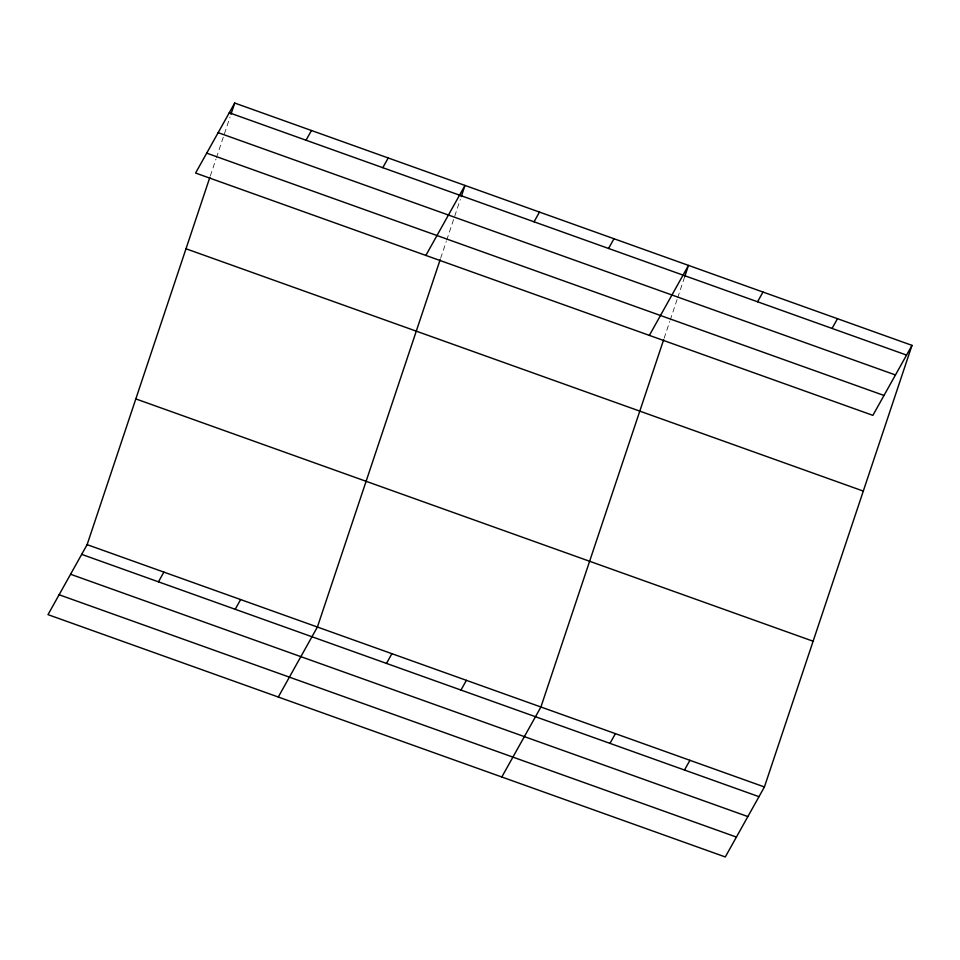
<?xml version="1.0" encoding="UTF-8"?>
<svg xmlns="http://www.w3.org/2000/svg" width="960" height="960" viewBox="0 0 960 960"><rect width="100%" height="100%" fill="white"/><g stroke="black" fill="none" stroke-linecap="round" stroke-linejoin="round"><path stroke-width="0.72" stroke-dasharray="4.8 3.6" d="M210.348 175.908L215.976 159.084M216.444 157.692L230.028 117.048M440.628 258.288L446.256 241.476M446.724 240.072L460.308 199.44M664.14 338.256L669.756 321.444M670.224 320.04L677.256 299.028M677.724 297.624L684.744 276.6"/><path stroke-width="1.44" d="M912 345.36L872.88 415.356L195.588 173.04L234.708 103.044L912 345.36L764.412 786.96L725.292 856.956L48 614.64L87.12 544.644L209.88 177.3M230.964 114.252L234.708 103.044M440.16 259.692L317.4 627.036L278.28 697.032M461.244 196.632L464.988 185.424L425.868 255.42M663.672 339.66L540.912 707.004L501.792 777M684.744 276.6L688.488 265.392L649.368 335.388M306.036 140.22L311.46 130.5M382.788 167.688L388.224 157.968M158.448 581.832L163.884 572.112M235.212 609.288L240.636 599.568M534.06 221.796L539.484 212.088M608.556 248.46L613.992 238.74M386.472 663.408L391.908 653.688M460.968 690.06L466.404 680.34M757.56 301.764L762.996 292.044M832.068 328.416L837.492 318.708M609.972 743.376L615.408 733.656M684.48 770.028L689.916 760.308M229.272 112.764L906.564 355.08M218.16 132.648L895.452 374.964M206.7 153.144L883.992 395.46M186 248.772L863.292 491.088M135.828 398.916L813.12 641.232M87.12 544.644L764.412 786.96M81.684 554.364L758.988 796.68M70.572 574.26L747.864 816.576M59.112 594.756L736.416 837.072"/></g></svg>
